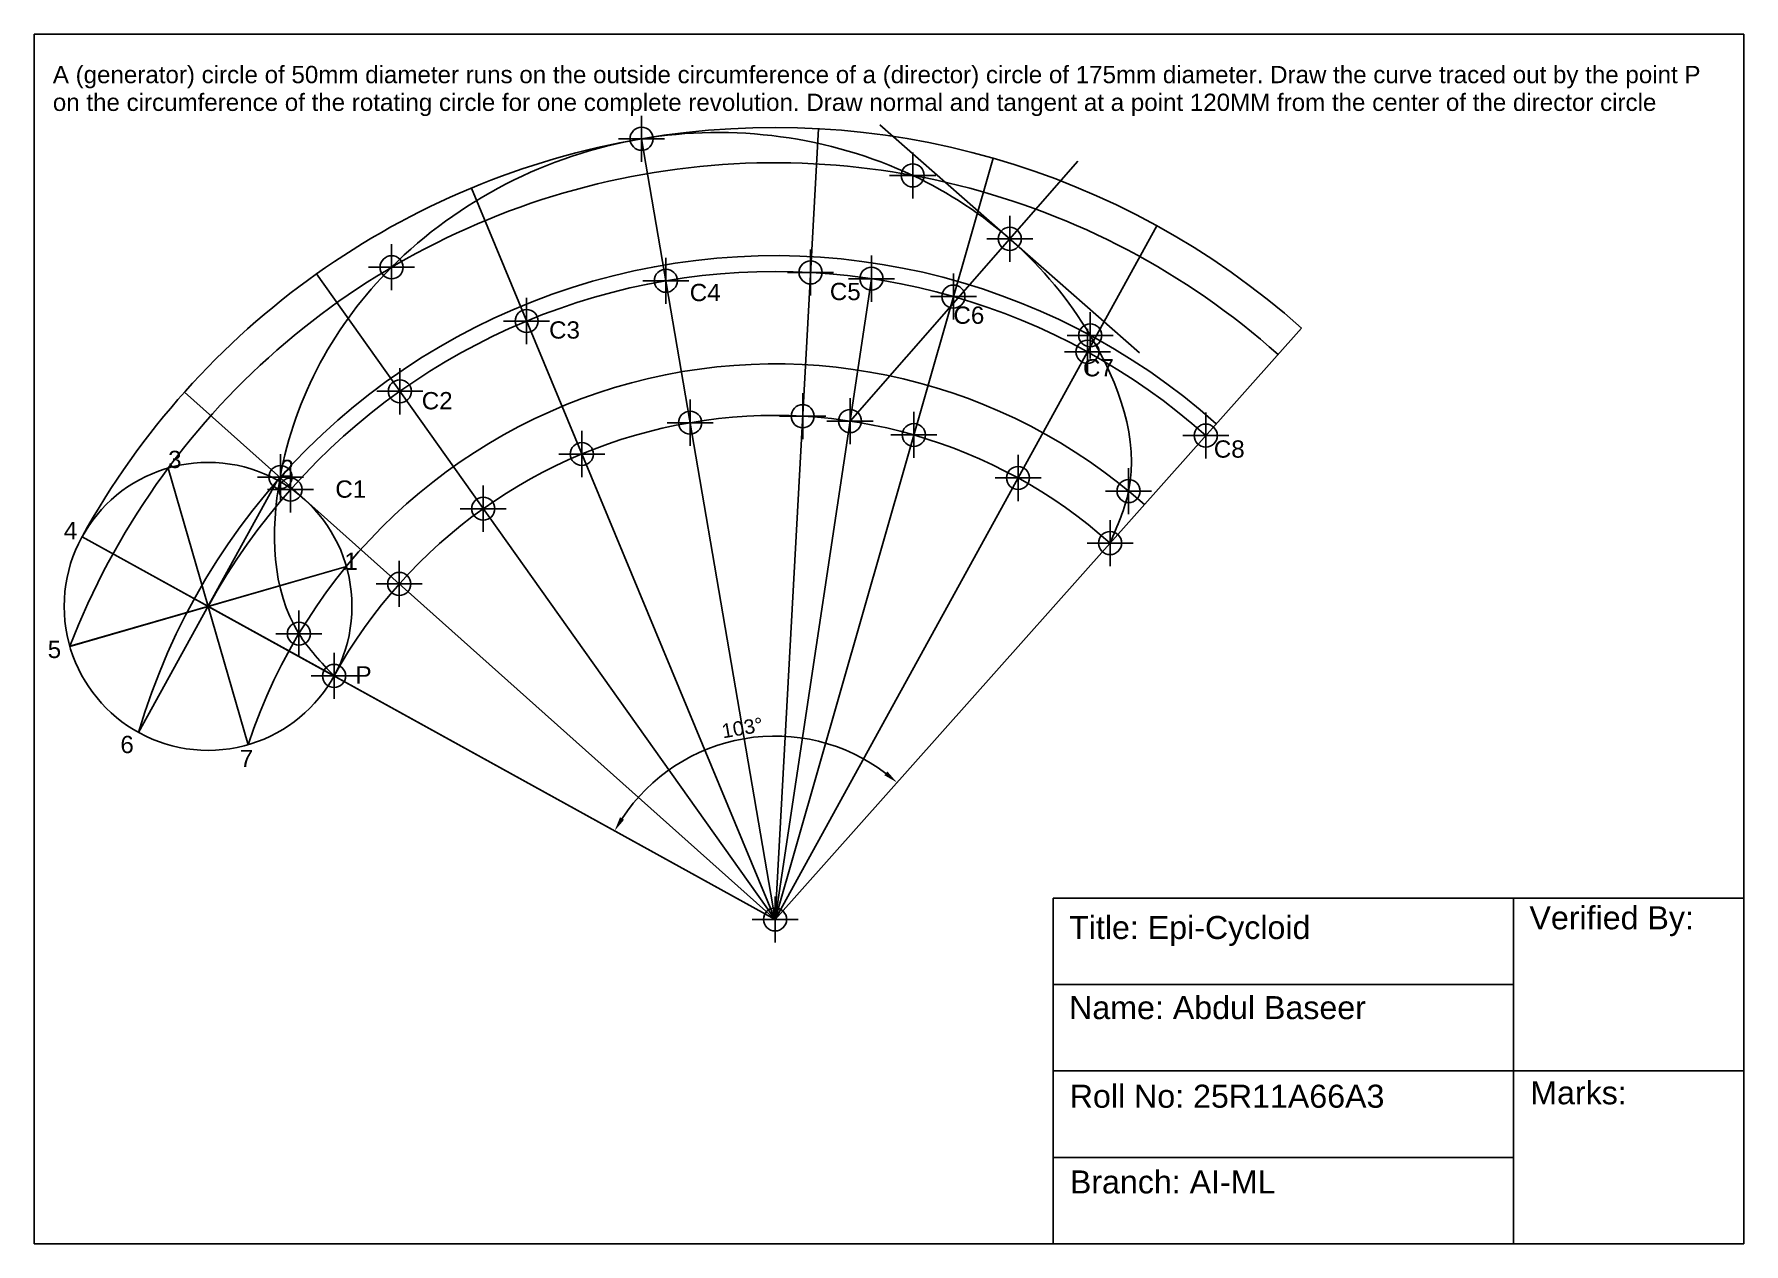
# Model space of a CAD drawing. Header units: millimetres. Extents: x 0 to 297, y 0 to 210.
import ezdxf

# ---------------------------------------------------------------- set-up
doc = ezdxf.new("R2010")
doc.units = ezdxf.units.MM
doc.header["$PDMODE"] = 34
doc.header["$PDSIZE"] = 4
doc.layers.add('Director Circle', color=7, linetype='Continuous')
doc.layers.add('Layer1', color=7, linetype='Continuous')
doc.styles.get("Standard").update_dxf_attribs({"font": 'arial.ttf'})
doc.dimstyles.new('ISO-25', dxfattribs={"dimtxt": 2.5, "dimasz": 2.5, "dimexe": 1.25, "dimexo": 0.625, "dimtad": 1, "dimtxsty": 'Standard', "dimcen": 2.5, "dimadec": 0, "dimazin": 0, "dimtfac": 1, "dimtmove": 0, "dimatfit": 3, "dimfxl": 1, "dimarcsym": 0})

# ---------------------------------------------------------------- blocks, each defined once
blk = doc.blocks.new('*U1')
at = {"layer": 'Director Circle'}
blk.add_line((43.78, 0), (0, 24.16), dxfattribs=at)
blk = doc.blocks.new('*U2')
at = {"layer": 'Director Circle', "color": 0, "linetype": 'ByBlock', "lineweight": -2, "transparency": 16777216}
for p, rotation in [((23.27, 86.65), 45), ((54.23, 103.73), 134.9999999999999), ((37.15, 134.68), 225), ((6.19, 117.6), 314.9999999999999), ((42.29, 88.78), 90.00000000000001), ((18.13, 132.55), 270), ((52.1, 122.74), 180)]:
    blk.add_blockref('*U1', p, dxfattribs=dict(at, rotation=rotation))
blk.add_blockref('*U1', (8.32, 98.59), dxfattribs=at)
blk = doc.blocks.new('*D3')
at = {"layer": 'Defpoints', "color": 0, "transparency": 16777216}
for p in [(220.16, 158.99), (8.32, 122.74), (132.82, 87.88), (128.71, 56.31), (128.71, 56.31)]:
    blk.add_point(p, dxfattribs=at)
at = {"layer": 'Director Circle', "color": 0, "lineweight": -2, "transparency": 16777216}
blk.add_arc((128.71, 56.31), 31.84, 52.8089, 146.609, dxfattribs=at)
at = {"layer": 'Director Circle', "color": 0, "transparency": 16777216}
for points in [[(148.22, 82), (147.69, 81.35), (149.88, 80.09)], [(102.48, 73.62), (101.77, 74.05), (100.83, 71.69)]]:
    blk.add_solid(points, dxfattribs=at)
at = {"layer": 'Director Circle', "color": 0, "transparency": 16777216, "insert": (123.02, 89.57), "char_height": 2.5, "attachment_point": 5, "rotation": 9.7089}
blk.add_mtext('103°', dxfattribs=at)

msp = doc.modelspace()

# ---------------------------------------------------------------- linework, layer by layer
for p, q in [((177, 0), (177, 60)), ((177, 60), (297, 60)), ((257, 0), (257, 60)), ((297, 60), (297, 0)), ((177, 45), (257, 45)), ((177, 30), (297, 30)), ((177, 15), (257, 15)), ((297, 0), (177, 0))]:
    msp.add_line(p, q)
msp.add_lwpolyline([(0, 0), (297, 0), (297, 210), (0, 210)], close=True)
at = {"layer": 'Director Circle', "color": 4}
for p, q in [((136.241, 193.604), (128.707, 56.311)), ((105.519, 191.841), (128.707, 56.311)), ((128.707, 56.311), (166.587, 188.49)), ((75.958, 183.29), (128.707, 56.311)), ((128.707, 56.311), (195.035, 176.756)), ((128.707, 56.311), (49.039, 168.379)), ((128.707, 56.311), (26.11, 147.854))]:
    msp.add_line(p, q, dxfattribs=at)
at = {"layer": 'Director Circle', "color": 30, "true_color": 0xf8991e}
for q in [(220.16, 158.988), (8.32, 122.743), (30.209, 110.665)]:
    msp.add_line((128.707, 56.311), q, dxfattribs=at)
at = {"layer": 'Director Circle'}
for p, q in [((23.272, 134.683), (23.125, 134.416)), ((54.227, 117.601), (53.892, 116.993)), ((128.707, 56.311), (30.209, 110.665))]:
    msp.add_line(p, q, dxfattribs=at)
at = {"layer": 'Director Circle', "color": 1}
for radius, end in [(137.5, 151.10892), (131.372, 158.84218), (115.244, 163.63773), (112.5, 151.10892), (96.456, 161.6693)]:
    msp.add_arc((128.707, 56.311), radius, 48.30892, end, dxfattribs=at)
at = {"layer": 'Director Circle', "color": 30, "true_color": 0xf8991e}
msp.add_arc((128.707, 56.311), 87.5, 48.30892, 151.10892, dxfattribs=at)
at = {"layer": 'Director Circle'}
for radius, start, end in [(131.372, 1.59937, 1.60916), (137.5, 1.52808, 1.53743)]:
    msp.add_arc((128.707, 56.311), radius, start, end, dxfattribs=at)
at = {"layer": 'Director Circle', "color": 41, "true_color": 0xf4ee51}
msp.add_spline([(52.097, 98.586), (45.987, 105.921), (42.716, 133.037), (62.086, 169.538), (105.519, 191.841), (152.613, 185.49), (183.457, 157.72), (190.125, 130.685), (186.905, 121.651)], degree=3, dxfattribs=at)
at = {"layer": 'Director Circle', "color": 7, "true_color": 0xffffff}
for p in [(105.519, 191.841), (45.987, 105.921)]:
    msp.add_point(p, dxfattribs=at)
at = {"layer": 'Director Circle'}
for p in [(152.613, 185.49), (62.086, 169.538), (109.735, 167.2), (134.872, 168.642), (159.7, 164.458), (85.548, 160.203), (183.457, 157.72), (182.975, 154.856), (63.524, 148.003), (133.502, 143.679), (113.951, 142.558), (152.812, 140.425), (203.533, 140.319), (95.139, 137.116), (42.783, 133.111), (44.526, 130.942), (170.916, 132.957), (190.125, 130.685), (78.009, 127.627), (186.905, 121.651), (63.418, 114.565), (52.097, 98.586), (128.707, 56.311)]:
    msp.add_point(p, dxfattribs=at)
at = {"layer": 'Layer1', "color": 3}
msp.add_line((192.03, 154.697), (146.917, 194.255), dxfattribs=at)
at = {"layer": 'Layer1', "color": 6}
msp.add_line((141.729, 142.836), (181.288, 187.949), dxfattribs=at)
at = {"layer": 'Layer1', "color": 30, "true_color": 0xf26722}
msp.add_line((145.45, 167.558), (128.707, 56.311), dxfattribs=at)
at = {"layer": 'Layer1', "color": 9, "true_color": 0xafd9aa}
msp.add_circle((30.209, 110.665), 25, dxfattribs=at)
at = {"layer": 'Layer1', "color": 6}
msp.add_point((169.474, 174.476), dxfattribs=at)
at = {"layer": 'Layer1', "color": 30, "true_color": 0xf26722}
for p in [(145.45, 167.558), (141.729, 142.836)]:
    msp.add_point(p, dxfattribs=at)

# ---------------------------------------------------------------- block references
at = {"layer": 'Director Circle', "color": 9, "true_color": 0xafd9aa}
msp.add_blockref('*U2', (0, 0), dxfattribs=at)

# ---------------------------------------------------------------- texts
for s, height, p in [('A (generator) circle of 50mm diameter runs on the outside circumference of a (director) circle of 175mm diameter. Draw the curve traced out by the point P ', 3, (3.237, 201.499)), ('on the circumference of the rotating circle for one complete revolution. Draw normal and tangent at a point 120MM from the center of the director circle', 3, (3.237, 196.68)), ('Title: Epi-Cycloid', 4, (179.793, 52.909)), ('Verified By:', 4, (259.763, 54.598)), ('Name: Abdul Baseer', 4, (179.793, 39.004)), ('Roll No: 25R11A66A3', 4, (179.9, 23.622)), ('Marks:', 4, (259.905, 24.222)), ('Branch: AI-ML', 4, (179.923, 8.741))]:
    msp.add_text(s, height=height).set_placement(p)
at = {"layer": 'Director Circle'}
for s, p in [('C4', (113.885, 163.656)), ('C5', (138.225, 163.834)), ('C6', (159.7, 159.723)), ('C3', (89.453, 157.153)), ('C7', (182.203, 150.593)), ('C2', (67.33, 144.874)), ('3', (23.272, 134.683)), ('C8', (204.931, 136.483)), ('2', (42.783, 133.111)), ('C1', (52.317, 129.53)), ('4', (5.144, 122.326)), ('1', (53.892, 116.993)), ('5', (2.349, 101.694)), ('P', (55.82, 97.267)), ('6', (14.972, 85.187)), ('7', (35.719, 82.752))]:
    msp.add_text(s, height=3, dxfattribs=at).set_placement(p)

# ---------------------------------------------------------------- dimensions: what is measured, and where the dimension line sits
dim = msp.add_angular_dim_2l(base=(132.821, 87.883), line1=((128.707, 56.311), (220.16, 158.988)), line2=((128.707, 56.311), (8.32, 122.743)), dimstyle='ISO-25', dxfattribs=at)
dim.commit()
dim.dimension.update_dxf_attribs({"geometry": '*D3', "text_midpoint": (123.017, 89.569)})

doc.saveas('drawing.dxf')
